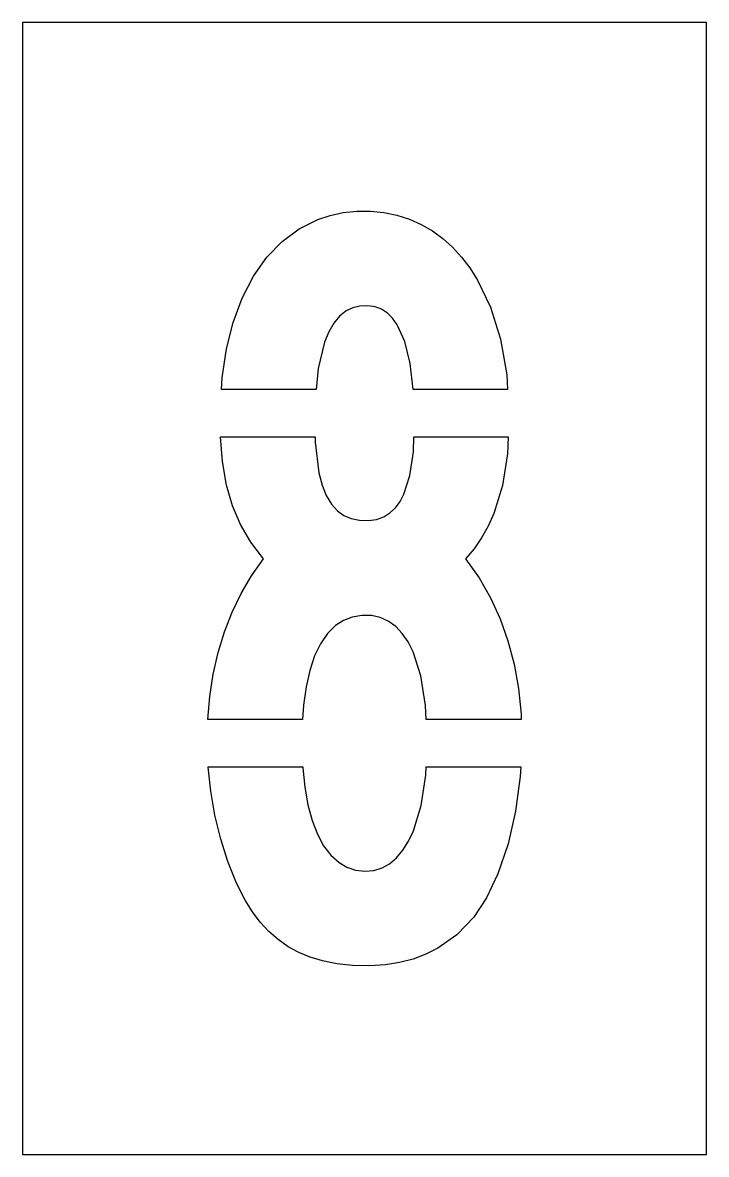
# Model space of a CAD drawing. Extents: x 0 to 7.2, y 0 to 12.
import ezdxf

# ---------------------------------------------------------------- set-up
doc = ezdxf.new("R2010")
doc.units = 0
doc.layers.add('CUT', color=7, linetype='Continuous')
doc.layers.add('OUTSIDE', color=1, linetype='Continuous')

msp = doc.modelspace()

# ---------------------------------------------------------------- linework, layer by layer
at = {"layer": 'CUT'}
for points in [[(3.9721, 8.7957), (3.9222, 8.8652), (3.8676, 8.9191), (3.8054, 8.9601), (3.7385, 8.9861), (3.6617, 8.9982), (3.5764, 8.9945), (3.5004, 8.9763), (3.4299, 8.9427), (3.3597, 8.8878), (3.2983, 8.8145), (3.2454, 8.7232), (3.2001, 8.6115), (3.1349, 8.3333), (3.1142, 8.1106), (2.1071, 8.1106), (2.1155, 8.2345), (2.1621, 8.5404), (2.2332, 8.8219), (2.3288, 9.0797), (2.4487, 9.3115), (2.5906, 9.5127), (2.7519, 9.6802), (2.9326, 9.8145), (3.1318, 9.9138), (3.2624, 9.9567), (3.3992, 9.9855), (3.5421, 10), (3.6883, 9.9998), (3.8315, 9.9854), (3.9685, 9.9573), (4.1014, 9.915), (4.2275, 9.8592), (4.3447, 9.7917), (4.4548, 9.7116), (4.5579, 9.6197), (4.6551, 9.5143), (4.743, 9.3992), (4.8244, 9.271), (4.9611, 8.9847), (5.0669, 8.6438), (5.133, 8.2657), (5.1424, 8.1106), (4.1421, 8.1106), (4.1089, 8.387), (4.0517, 8.6193)], [(4.0261, 5.5223), (3.9556, 5.597), (3.8775, 5.6537), (3.7921, 5.6924), (3.6998, 5.713), (3.5958, 5.7149), (3.494, 5.6974), (3.4021, 5.6615), (3.3168, 5.6061), (3.2319, 5.5221), (3.158, 5.415), (3.0955, 5.2849), (3.0445, 5.1322), (3.0054, 4.9572), (2.9788, 4.7637), (2.9683, 4.6102), (1.9634, 4.6102), (1.9845, 4.8555), (2.0208, 5.0922), (2.0725, 5.321), (2.1395, 5.5411), (2.2209, 5.7497), (2.3174, 5.9487), (2.4276, 6.1354), (2.5536, 6.3134), (2.4183, 6.491), (2.3093, 6.6779), (2.2245, 6.8776), (2.1618, 7.096), (2.1188, 7.3451), (2.098, 7.6086), (3.1019, 7.6086), (3.1019, 7.5515), (3.1404, 7.227), (3.175, 7.0944), (3.219, 6.9845), (3.2735, 6.8941), (3.3388, 6.8228), (3.4064, 6.7752), (3.4849, 6.7418), (3.573, 6.7238), (3.6684, 6.721), (3.7535, 6.7332), (3.8284, 6.7597), (3.8953, 6.8007), (3.9542, 6.8565), (4.0019, 6.9216), (4.0431, 6.9997), (4.1063, 7.1986), (4.1431, 7.4491), (4.1492, 7.6086), (5.1487, 7.6086), (5.1413, 7.4277), (5.0881, 7.0918), (4.9971, 6.7952), (4.9366, 6.6603), (4.867, 6.5359), (4.7869, 6.4198), (4.6977, 6.3134), (4.8392, 6.1122), (4.9602, 5.9024), (5.0626, 5.6801), (5.1464, 5.445), (5.2115, 5.197), (5.2574, 4.9387), (5.2848, 4.6675), (5.2866, 4.6102), (4.28, 4.6102), (4.2732, 4.7578), (4.2228, 5.0733), (4.1397, 5.3297), (4.0866, 5.4341)], [(4.403, 2.1852), (4.2752, 2.1211), (4.1406, 2.071), (3.997, 2.034), (3.8468, 2.0106), (3.6813, 2), (3.4989, 2.0037), (3.3333, 2.0207), (3.1797, 2.0509), (3.0495, 2.0901), (2.9284, 2.1405), (2.8158, 2.2021), (2.7094, 2.2765), (2.6111, 2.3629), (2.5203, 2.4612), (2.4366, 2.5715), (2.3581, 2.6965), (2.2661, 2.877), (2.1759, 3.1039), (2.1007, 3.3436), (2.0396, 3.5971), (1.9956, 3.8518), (1.9681, 4.1053), (1.968, 4.1082), (2.9705, 4.1082), (2.971, 4.0978), (2.9922, 3.8928), (3.0252, 3.7071), (3.0694, 3.5415), (3.1249, 3.3966), (3.1911, 3.2731), (3.2681, 3.172), (3.3553, 3.0938), (3.4388, 3.0454), (3.5295, 3.0151), (3.6295, 3.0034), (3.7246, 3.0112), (3.8111, 3.0375), (3.8913, 3.0817), (3.9648, 3.1434), (4.0327, 3.2238), (4.0922, 3.3194), (4.1442, 3.4309), (4.2248, 3.6974), (4.2741, 4.0212), (4.2779, 4.1082), (5.2815, 4.1082), (5.2768, 4.0059), (5.2275, 3.6388), (5.1478, 3.2915), (5.0396, 2.9737), (4.9184, 2.7191), (4.7826, 2.5134), (4.6052, 2.3289)]]:
    msp.add_lwpolyline(points, close=True, dxfattribs=at)
at = {"layer": 'OUTSIDE'}
msp.add_lwpolyline([(0, 0), (7.25, 0), (7.25, 12), (0, 12)], close=True, dxfattribs=at)

doc.saveas('drawing.dxf')
